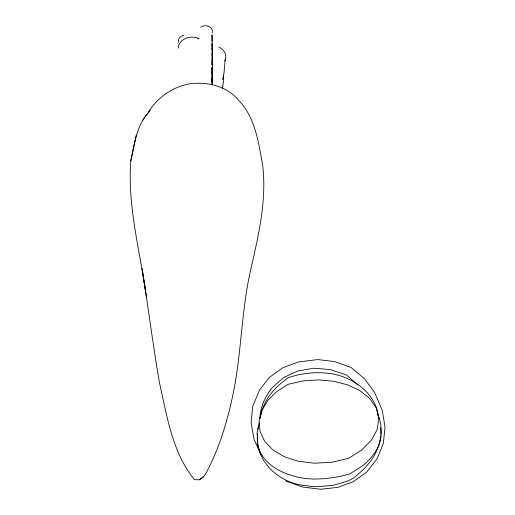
<?xml version="1.0" encoding="UTF-8"?>
<svg xmlns="http://www.w3.org/2000/svg" width="515" height="515" viewBox="0 0 515 515"><rect width="100%" height="100%" fill="white"/><g stroke="black" fill="none" stroke-linecap="round" stroke-linejoin="round"><path stroke-width="0.77" d="M212.109 53.064L212.096 65.025L212.096 57.802M212.103 50.567L212.122 43.794L212.103 55.324M212.315 32.6C213.384 26.168 204.97 23.915 200.593 27.237M212.283 71.141L212.161 82.085L212.264 75.345M212.315 69.319L212.328 63.1M212.289 73.484L212.315 67.04M212.334 65.308L212.373 55.562L212.38 57.609M130.836 160.841C127.469 204.082 138.889 246.537 145.198 288.992C149.955 320.485 154.127 352.067 159.624 383.443C167.06 416.371 172.422 452.865 194.548 479.71L199.273 479.78C204.79 477.167 207.017 471.476 209.489 466.294C220.285 444.58 227.134 421.186 232.329 397.574C241.065 357.899 241.065 316.976 249.093 277.192C257.21 240.19 267.356 202.627 262.56 164.414C258.408 142.14 255.286 117.497 238.748 100.483C227.141 85.973 207.288 81.518 189.546 83.791C172.77 86.861 156.605 97.863 148.211 112.74C136.481 126.001 134.338 144.2 130.836 160.841L136.321 134.943M259.901 418.174C260.294 407.146 265.135 396.582 271.952 387.969L283.862 377.405L297.837 370.955L313.706 368.231L330.437 369.57L346.717 375.094L357.964 385.046M222.48 88.219L222.57 86.732L222.332 88.162M211.91 49.047L212.631 48.301L212.328 53.985L212.328 52.047M223.452 76.014L223.323 83.082L222.396 88.323M225.164 59.682L224.064 72.589L222.892 79.374L223.478 76.104M380.591 435.742C379.355 450.734 370.163 464.369 358.652 473.594C351.809 481.165 341.921 482.748 332.593 485.426C324.225 485.851 315.798 487.686 307.481 485.812C282.143 484.486 256.625 464.118 257.384 437.332M380.797 434.171C381.898 427.45 380.379 420.092 377.592 413.97M260.97 414.53C264.137 399.067 275.448 386.611 288.168 377.817C302.659 372.622 318.154 371.463 333.308 374.012C355.298 378.454 376.967 394.799 378.667 418.65M257.815 429.143L259.142 422.757M258.865 425.171L257.094 433.327L257.268 435.729M260.139 418.27L260.809 415.283M257.635 433.746C253.393 464.839 289.539 479.047 314.993 479.059C326.787 478.873 338.394 477.289 349.717 473.929C356.483 469.519 363.957 465.991 369.113 459.567C377.225 451.565 383.469 439.192 380.327 427.624M142.552 120.349L150.258 109.998M199.273 479.78L203.528 476.755M183.585 35.303C180.72 36.192 177.366 38.94 178.731 42.269M285.593 480.959L302.762 487.055L320.53 489.25L337.75 487.396L353.374 481.634L366.455 472.3L376.201 459.959L377.444 458.009L383.385 443.164L385.014 426.948L382.239 410.371L374.611 392.372L364.356 378.667L351.088 367.517L334.802 361.601L317.807 359.573L298.397 361.968L282.658 367.858L269.435 377.373L259.547 389.939L252.665 406.605L251.12 422.596L253.947 439.012L260.944 454.848M145.198 288.992L142.101 268.766L142.34 270.349M142.578 271.926L146.415 297.129M212.257 84.409L212.071 77.636M212.161 84.73L212.013 67.607L212.038 75.003M212.103 41.316L212.032 34.808L212.116 45.919M212.154 79.638L212.167 84.376M212.631 48.301L212.637 50.277M218.843 47.11A13.899 11.008 0 0 1 224.733 60.86M178.28 48.133A13.899 11.008 0 0 1 199.125 38.599A37.473 29.69 0 0 0 197.799 38.831M378.815 418.103L377.321 429.137L376.246 431.274L371.547 440.016L361.742 450.02L348.597 458.318L331.86 462.219L314.71 463.223L298.494 461.318L289.366 458.421L284.235 456.715L272.731 449.807L264.523 441.104L259.991 431.255L259.142 420.845L261.8 410.397L267.749 400.477L276.709 391.593L288.168 384.306L302.814 380.939L318.173 379.89L333.308 381.209L347.425 384.802L359.753 390.525L369.545 398.23L376.105 407.603L378.815 418.103"/></g></svg>
